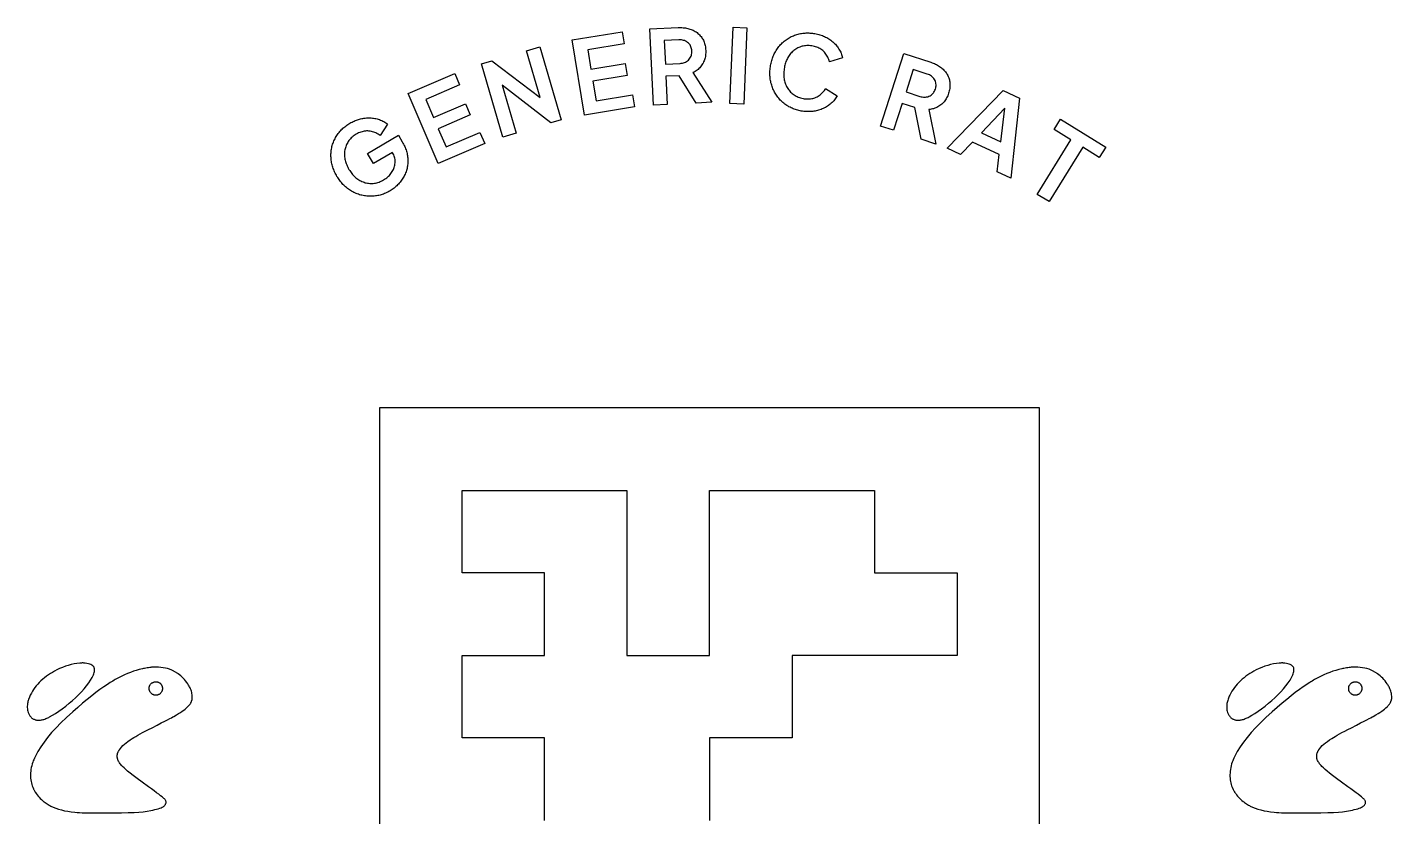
# Model space of a CAD drawing. Extents: x -21.5 to 21.5, y -22.6 to 22.4.
# Drawn here: x -21.5 to 21.5, y -2.48 to 22.39 of the extents above; entities that cross this region are included whole.
import ezdxf

# ---------------------------------------------------------------- set-up
doc = ezdxf.new("R2010")
doc.units = 0
for name, color, linetype in [('LOGO', 7, 'Continuous'), ('TAG', 7, 'Continuous'), ('TEXT', 7, 'Continuous')]:
    doc.layers.add(name, color=color, linetype=linetype)

msp = doc.modelspace()

# ---------------------------------------------------------------- linework, layer by layer
at = {"layer": 'LOGO'}
for points in [[(-19.844, 2.356), (-19.936, 2.346), (-20.027, 2.33), (-20.118, 2.311), (-20.209, 2.287), (-20.299, 2.257), (-20.39, 2.224), (-20.481, 2.184), (-20.574, 2.141), (-20.642, 2.105), (-20.708, 2.067), (-20.772, 2.028), (-20.834, 1.987), (-20.894, 1.943), (-20.953, 1.897), (-21.012, 1.848), (-21.069, 1.796), (-21.121, 1.745), (-21.17, 1.693), (-21.215, 1.641), (-21.259, 1.586), (-21.299, 1.53), (-21.336, 1.472), (-21.372, 1.411), (-21.405, 1.347), (-21.419, 1.319), (-21.432, 1.287), (-21.445, 1.253), (-21.457, 1.217), (-21.468, 1.182), (-21.478, 1.147), (-21.485, 1.114), (-21.491, 1.084), (-21.497, 1.041), (-21.5, 0.999), (-21.5, 0.957), (-21.497, 0.916), (-21.493, 0.878), (-21.485, 0.841), (-21.475, 0.807), (-21.463, 0.776), (-21.453, 0.757), (-21.442, 0.738), (-21.43, 0.717), (-21.416, 0.698), (-21.403, 0.68), (-21.39, 0.663), (-21.378, 0.65), (-21.367, 0.639), (-21.353, 0.628), (-21.337, 0.618), (-21.32, 0.607), (-21.302, 0.597), (-21.284, 0.588), (-21.266, 0.58), (-21.249, 0.573), (-21.232, 0.568), (-21.21, 0.563), (-21.187, 0.56), (-21.162, 0.558), (-21.135, 0.557), (-21.109, 0.559), (-21.081, 0.561), (-21.055, 0.566), (-21.029, 0.571), (-21.003, 0.578), (-20.975, 0.586), (-20.946, 0.597), (-20.915, 0.609), (-20.884, 0.621), (-20.853, 0.635), (-20.823, 0.649), (-20.796, 0.663), (-20.707, 0.713), (-20.61, 0.774), (-20.507, 0.844), (-20.399, 0.922), (-20.29, 1.005), (-20.182, 1.091), (-20.079, 1.179), (-19.982, 1.265), (-19.884, 1.36), (-19.793, 1.455), (-19.708, 1.549), (-19.632, 1.643), (-19.564, 1.734), (-19.505, 1.823), (-19.456, 1.908), (-19.418, 1.989), (-19.404, 2.024), (-19.393, 2.059), (-19.386, 2.092), (-19.382, 2.123), (-19.381, 2.153), (-19.383, 2.181), (-19.388, 2.205), (-19.397, 2.227), (-19.413, 2.252), (-19.435, 2.274), (-19.463, 2.294), (-19.495, 2.312), (-19.533, 2.327), (-19.574, 2.34), (-19.621, 2.349), (-19.671, 2.356), (-19.696, 2.358), (-19.717, 2.36), (-19.736, 2.362), (-19.754, 2.362), (-19.773, 2.362), (-19.793, 2.36), (-19.816, 2.358)], [(-17.582, 2.225), (-17.61, 2.222), (-17.643, 2.219), (-17.681, 2.213), (-17.722, 2.207), (-17.763, 2.2), (-17.804, 2.193), (-17.841, 2.186), (-17.872, 2.179), (-17.97, 2.155), (-18.064, 2.129), (-18.156, 2.099), (-18.248, 2.066), (-18.342, 2.027), (-18.439, 1.985), (-18.54, 1.936), (-18.646, 1.882), (-18.689, 1.859), (-18.729, 1.837), (-18.767, 1.816), (-18.805, 1.794), (-18.844, 1.77), (-18.885, 1.746), (-18.929, 1.718), (-18.976, 1.687), (-19.091, 1.611), (-19.211, 1.526), (-19.338, 1.432), (-19.47, 1.329), (-19.61, 1.216), (-19.756, 1.095), (-19.909, 0.964), (-20.069, 0.823), (-20.264, 0.646), (-20.438, 0.48), (-20.594, 0.321), (-20.734, 0.168), (-20.859, 0.019), (-20.973, -0.129), (-21.075, -0.278), (-21.17, -0.429), (-21.191, -0.466), (-21.213, -0.508), (-21.235, -0.552), (-21.256, -0.597), (-21.277, -0.641), (-21.296, -0.685), (-21.312, -0.725), (-21.326, -0.762), (-21.344, -0.819), (-21.36, -0.876), (-21.374, -0.933), (-21.384, -0.989), (-21.391, -1.046), (-21.396, -1.102), (-21.398, -1.157), (-21.397, -1.213), (-21.394, -1.267), (-21.389, -1.318), (-21.381, -1.368), (-21.371, -1.417), (-21.359, -1.464), (-21.344, -1.509), (-21.327, -1.554), (-21.307, -1.598), (-21.3, -1.613), (-21.292, -1.629), (-21.283, -1.646), (-21.275, -1.662), (-21.266, -1.678), (-21.257, -1.692), (-21.25, -1.705), (-21.243, -1.716), (-21.217, -1.754), (-21.189, -1.792), (-21.158, -1.83), (-21.125, -1.868), (-21.09, -1.904), (-21.055, -1.939), (-21.021, -1.971), (-20.986, -2), (-20.963, -2.017), (-20.936, -2.037), (-20.907, -2.057), (-20.876, -2.077), (-20.845, -2.097), (-20.815, -2.114), (-20.787, -2.131), (-20.763, -2.144), (-20.685, -2.18), (-20.601, -2.213), (-20.514, -2.243), (-20.422, -2.269), (-20.324, -2.292), (-20.223, -2.311), (-20.116, -2.327), (-20.005, -2.339), (-19.933, -2.346), (-19.857, -2.351), (-19.774, -2.355), (-19.68, -2.358), (-19.571, -2.36), (-19.445, -2.361), (-19.296, -2.362), (-19.122, -2.362), (-18.802, -2.36), (-18.536, -2.357), (-18.317, -2.353), (-18.135, -2.346), (-17.982, -2.335), (-17.848, -2.323), (-17.724, -2.306), (-17.602, -2.285), (-17.539, -2.273), (-17.479, -2.259), (-17.423, -2.245), (-17.372, -2.229), (-17.325, -2.214), (-17.284, -2.197), (-17.248, -2.181), (-17.219, -2.165), (-17.197, -2.149), (-17.179, -2.134), (-17.162, -2.116), (-17.149, -2.099), (-17.139, -2.08), (-17.131, -2.061), (-17.127, -2.042), (-17.125, -2.022), (-17.126, -2.01), (-17.13, -1.996), (-17.136, -1.98), (-17.145, -1.965), (-17.155, -1.949), (-17.167, -1.933), (-17.18, -1.918), (-17.195, -1.903), (-17.217, -1.884), (-17.252, -1.855), (-17.299, -1.819), (-17.357, -1.775), (-17.425, -1.724), (-17.502, -1.667), (-17.587, -1.604), (-17.68, -1.537), (-17.881, -1.39), (-18.041, -1.273), (-18.166, -1.18), (-18.262, -1.106), (-18.338, -1.046), (-18.398, -0.994), (-18.45, -0.945), (-18.5, -0.895), (-18.527, -0.867), (-18.55, -0.839), (-18.571, -0.813), (-18.59, -0.788), (-18.607, -0.762), (-18.621, -0.738), (-18.634, -0.712), (-18.645, -0.686), (-18.65, -0.672), (-18.655, -0.659), (-18.659, -0.647), (-18.661, -0.636), (-18.662, -0.624), (-18.664, -0.611), (-18.664, -0.595), (-18.664, -0.578), (-18.664, -0.56), (-18.664, -0.545), (-18.663, -0.531), (-18.662, -0.519), (-18.659, -0.508), (-18.656, -0.496), (-18.652, -0.482), (-18.647, -0.468), (-18.642, -0.457), (-18.637, -0.444), (-18.631, -0.432), (-18.624, -0.418), (-18.617, -0.405), (-18.61, -0.392), (-18.603, -0.38), (-18.596, -0.369), (-18.567, -0.328), (-18.531, -0.286), (-18.488, -0.242), (-18.44, -0.198), (-18.386, -0.153), (-18.327, -0.108), (-18.262, -0.063), (-18.192, -0.017), (-18.137, 0.016), (-18.079, 0.05), (-18.017, 0.086), (-17.947, 0.125), (-17.868, 0.167), (-17.78, 0.214), (-17.68, 0.266), (-17.566, 0.324), (-17.411, 0.404), (-17.279, 0.472), (-17.17, 0.527), (-17.081, 0.573), (-17.01, 0.611), (-16.955, 0.639), (-16.913, 0.661), (-16.884, 0.678), (-16.802, 0.725), (-16.731, 0.767), (-16.67, 0.806), (-16.616, 0.841), (-16.569, 0.875), (-16.527, 0.91), (-16.487, 0.945), (-16.448, 0.982), (-16.425, 1.004), (-16.407, 1.023), (-16.391, 1.04), (-16.379, 1.055), (-16.369, 1.069), (-16.36, 1.082), (-16.351, 1.098), (-16.342, 1.116), (-16.336, 1.128), (-16.33, 1.142), (-16.325, 1.155), (-16.32, 1.168), (-16.315, 1.181), (-16.311, 1.192), (-16.308, 1.203), (-16.306, 1.211), (-16.301, 1.241), (-16.3, 1.276), (-16.301, 1.314), (-16.304, 1.354), (-16.31, 1.396), (-16.318, 1.436), (-16.327, 1.474), (-16.339, 1.509), (-16.347, 1.528), (-16.358, 1.552), (-16.371, 1.578), (-16.385, 1.606), (-16.4, 1.634), (-16.416, 1.66), (-16.43, 1.685), (-16.442, 1.704), (-16.477, 1.751), (-16.511, 1.796), (-16.547, 1.838), (-16.584, 1.879), (-16.622, 1.917), (-16.662, 1.953), (-16.703, 1.988), (-16.747, 2.022), (-16.76, 2.031), (-16.776, 2.041), (-16.793, 2.052), (-16.811, 2.064), (-16.83, 2.075), (-16.848, 2.086), (-16.866, 2.095), (-16.884, 2.105), (-16.949, 2.135), (-17.014, 2.162), (-17.08, 2.184), (-17.147, 2.201), (-17.216, 2.214), (-17.289, 2.222), (-17.364, 2.228), (-17.444, 2.228), (-17.467, 2.228), (-17.489, 2.228), (-17.51, 2.228), (-17.53, 2.227), (-17.547, 2.226), (-17.563, 2.226), (-17.574, 2.226)], [(17.956, 2.356), (17.864, 2.346), (17.773, 2.33), (17.682, 2.311), (17.591, 2.287), (17.501, 2.257), (17.41, 2.224), (17.319, 2.184), (17.226, 2.141), (17.158, 2.105), (17.092, 2.067), (17.028, 2.028), (16.966, 1.987), (16.906, 1.943), (16.847, 1.897), (16.788, 1.848), (16.731, 1.796), (16.679, 1.745), (16.63, 1.693), (16.585, 1.641), (16.541, 1.586), (16.501, 1.53), (16.464, 1.472), (16.428, 1.411), (16.395, 1.347), (16.381, 1.319), (16.368, 1.287), (16.355, 1.253), (16.343, 1.217), (16.332, 1.182), (16.322, 1.147), (16.315, 1.114), (16.309, 1.084), (16.303, 1.041), (16.3, 0.999), (16.3, 0.957), (16.303, 0.916), (16.307, 0.878), (16.315, 0.841), (16.325, 0.807), (16.337, 0.776), (16.347, 0.757), (16.358, 0.738), (16.37, 0.717), (16.384, 0.698), (16.397, 0.68), (16.41, 0.663), (16.422, 0.65), (16.433, 0.639), (16.447, 0.628), (16.463, 0.618), (16.48, 0.607), (16.498, 0.597), (16.516, 0.588), (16.534, 0.58), (16.551, 0.573), (16.568, 0.568), (16.59, 0.563), (16.613, 0.56), (16.638, 0.558), (16.665, 0.557), (16.691, 0.559), (16.719, 0.561), (16.745, 0.566), (16.771, 0.571), (16.797, 0.578), (16.825, 0.586), (16.854, 0.597), (16.885, 0.609), (16.916, 0.621), (16.947, 0.635), (16.977, 0.649), (17.004, 0.663), (17.093, 0.713), (17.19, 0.774), (17.293, 0.844), (17.401, 0.922), (17.51, 1.005), (17.618, 1.091), (17.721, 1.179), (17.818, 1.265), (17.916, 1.36), (18.007, 1.455), (18.092, 1.549), (18.168, 1.643), (18.236, 1.734), (18.295, 1.823), (18.344, 1.908), (18.382, 1.989), (18.396, 2.024), (18.407, 2.059), (18.414, 2.092), (18.418, 2.123), (18.419, 2.153), (18.417, 2.181), (18.412, 2.205), (18.403, 2.227), (18.387, 2.252), (18.365, 2.274), (18.337, 2.294), (18.305, 2.312), (18.267, 2.327), (18.226, 2.34), (18.179, 2.349), (18.129, 2.356), (18.104, 2.358), (18.083, 2.36), (18.064, 2.362), (18.046, 2.362), (18.027, 2.362), (18.007, 2.36), (17.984, 2.358)], [(20.218, 2.225), (20.19, 2.222), (20.157, 2.219), (20.119, 2.213), (20.078, 2.207), (20.037, 2.2), (19.996, 2.193), (19.959, 2.186), (19.928, 2.179), (19.83, 2.155), (19.736, 2.129), (19.644, 2.099), (19.552, 2.066), (19.458, 2.027), (19.361, 1.985), (19.26, 1.936), (19.154, 1.882), (19.111, 1.859), (19.071, 1.837), (19.033, 1.816), (18.995, 1.794), (18.956, 1.77), (18.915, 1.746), (18.871, 1.718), (18.824, 1.687), (18.709, 1.611), (18.589, 1.526), (18.462, 1.432), (18.33, 1.329), (18.19, 1.216), (18.044, 1.095), (17.891, 0.964), (17.731, 0.823), (17.536, 0.646), (17.362, 0.48), (17.206, 0.321), (17.066, 0.168), (16.941, 0.019), (16.827, -0.129), (16.725, -0.278), (16.63, -0.429), (16.609, -0.466), (16.587, -0.508), (16.565, -0.552), (16.544, -0.597), (16.523, -0.641), (16.504, -0.685), (16.488, -0.725), (16.474, -0.762), (16.456, -0.819), (16.44, -0.876), (16.426, -0.933), (16.416, -0.989), (16.409, -1.046), (16.404, -1.102), (16.402, -1.157), (16.403, -1.213), (16.406, -1.267), (16.411, -1.318), (16.419, -1.368), (16.429, -1.417), (16.441, -1.464), (16.456, -1.509), (16.473, -1.554), (16.493, -1.598), (16.5, -1.613), (16.508, -1.629), (16.517, -1.646), (16.525, -1.662), (16.534, -1.678), (16.543, -1.692), (16.55, -1.705), (16.557, -1.716), (16.583, -1.754), (16.611, -1.792), (16.642, -1.83), (16.675, -1.868), (16.71, -1.904), (16.745, -1.939), (16.779, -1.971), (16.814, -2), (16.837, -2.017), (16.864, -2.037), (16.893, -2.057), (16.924, -2.077), (16.955, -2.097), (16.985, -2.114), (17.013, -2.131), (17.037, -2.144), (17.115, -2.18), (17.199, -2.213), (17.286, -2.243), (17.378, -2.269), (17.476, -2.292), (17.577, -2.311), (17.684, -2.327), (17.795, -2.339), (17.867, -2.346), (17.943, -2.351), (18.026, -2.355), (18.12, -2.358), (18.229, -2.36), (18.355, -2.361), (18.504, -2.362), (18.678, -2.362), (18.998, -2.36), (19.264, -2.357), (19.483, -2.353), (19.665, -2.346), (19.818, -2.335), (19.952, -2.323), (20.076, -2.306), (20.198, -2.285), (20.261, -2.273), (20.321, -2.259), (20.377, -2.245), (20.428, -2.229), (20.475, -2.214), (20.516, -2.197), (20.552, -2.181), (20.581, -2.165), (20.603, -2.149), (20.621, -2.134), (20.638, -2.116), (20.651, -2.099), (20.661, -2.08), (20.669, -2.061), (20.673, -2.042), (20.675, -2.022), (20.674, -2.01), (20.67, -1.996), (20.664, -1.98), (20.655, -1.965), (20.645, -1.949), (20.633, -1.933), (20.62, -1.918), (20.605, -1.903), (20.583, -1.884), (20.548, -1.855), (20.501, -1.819), (20.443, -1.775), (20.375, -1.724), (20.298, -1.667), (20.213, -1.604), (20.12, -1.537), (19.919, -1.39), (19.759, -1.273), (19.634, -1.18), (19.538, -1.106), (19.462, -1.046), (19.402, -0.994), (19.35, -0.945), (19.3, -0.895), (19.273, -0.867), (19.25, -0.839), (19.229, -0.813), (19.21, -0.788), (19.193, -0.762), (19.179, -0.738), (19.166, -0.712), (19.155, -0.686), (19.15, -0.672), (19.145, -0.659), (19.141, -0.647), (19.139, -0.636), (19.138, -0.624), (19.136, -0.611), (19.136, -0.595), (19.136, -0.578), (19.136, -0.56), (19.136, -0.545), (19.137, -0.531), (19.138, -0.519), (19.141, -0.508), (19.144, -0.496), (19.148, -0.482), (19.153, -0.468), (19.158, -0.457), (19.163, -0.444), (19.169, -0.432), (19.176, -0.418), (19.183, -0.405), (19.19, -0.392), (19.197, -0.38), (19.204, -0.369), (19.233, -0.328), (19.269, -0.286), (19.312, -0.242), (19.36, -0.198), (19.414, -0.153), (19.473, -0.108), (19.538, -0.063), (19.608, -0.017), (19.663, 0.016), (19.721, 0.05), (19.783, 0.086), (19.853, 0.125), (19.932, 0.167), (20.02, 0.214), (20.12, 0.266), (20.234, 0.324), (20.389, 0.404), (20.521, 0.472), (20.63, 0.527), (20.719, 0.573), (20.79, 0.611), (20.845, 0.639), (20.887, 0.661), (20.916, 0.678), (20.998, 0.725), (21.069, 0.767), (21.13, 0.806), (21.184, 0.841), (21.231, 0.875), (21.273, 0.91), (21.313, 0.945), (21.352, 0.982), (21.375, 1.004), (21.393, 1.023), (21.409, 1.04), (21.421, 1.055), (21.431, 1.069), (21.44, 1.082), (21.449, 1.098), (21.458, 1.116), (21.464, 1.128), (21.47, 1.142), (21.475, 1.155), (21.48, 1.168), (21.485, 1.181), (21.489, 1.192), (21.492, 1.203), (21.494, 1.211), (21.499, 1.241), (21.5, 1.276), (21.499, 1.314), (21.496, 1.354), (21.49, 1.396), (21.482, 1.436), (21.473, 1.474), (21.461, 1.509), (21.453, 1.528), (21.442, 1.552), (21.429, 1.578), (21.415, 1.606), (21.4, 1.634), (21.384, 1.66), (21.37, 1.685), (21.358, 1.704), (21.323, 1.751), (21.289, 1.796), (21.253, 1.838), (21.216, 1.879), (21.178, 1.917), (21.138, 1.953), (21.097, 1.988), (21.053, 2.022), (21.04, 2.031), (21.024, 2.041), (21.007, 2.052), (20.989, 2.064), (20.97, 2.075), (20.952, 2.086), (20.934, 2.095), (20.916, 2.105), (20.851, 2.135), (20.786, 2.162), (20.72, 2.184), (20.653, 2.201), (20.584, 2.214), (20.511, 2.222), (20.436, 2.228), (20.356, 2.228), (20.333, 2.228), (20.311, 2.228), (20.29, 2.228), (20.27, 2.227), (20.253, 2.226), (20.237, 2.226), (20.226, 2.226)], [(-17.396, 1.763), (-17.382, 1.758), (-17.367, 1.753), (-17.354, 1.747), (-17.34, 1.74), (-17.328, 1.732), (-17.316, 1.724), (-17.305, 1.714), (-17.295, 1.705), (-17.291, 1.7), (-17.287, 1.695), (-17.282, 1.688), (-17.278, 1.681), (-17.274, 1.672), (-17.268, 1.665), (-17.265, 1.657), (-17.261, 1.648), (-17.256, 1.637), (-17.252, 1.627), (-17.249, 1.617), (-17.246, 1.608), (-17.245, 1.598), (-17.244, 1.586), (-17.244, 1.573), (-17.244, 1.558), (-17.244, 1.542), (-17.244, 1.529), (-17.246, 1.518), (-17.247, 1.507), (-17.25, 1.498), (-17.253, 1.488), (-17.258, 1.477), (-17.264, 1.465), (-17.272, 1.449), (-17.282, 1.434), (-17.293, 1.42), (-17.305, 1.407), (-17.317, 1.395), (-17.332, 1.384), (-17.347, 1.373), (-17.363, 1.364), (-17.371, 1.36), (-17.378, 1.357), (-17.387, 1.354), (-17.395, 1.352), (-17.406, 1.351), (-17.417, 1.35), (-17.432, 1.35), (-17.449, 1.35), (-17.466, 1.35), (-17.481, 1.35), (-17.493, 1.351), (-17.503, 1.352), (-17.512, 1.354), (-17.521, 1.357), (-17.528, 1.361), (-17.536, 1.364), (-17.552, 1.374), (-17.568, 1.384), (-17.582, 1.396), (-17.596, 1.409), (-17.608, 1.423), (-17.62, 1.437), (-17.629, 1.451), (-17.637, 1.467), (-17.643, 1.478), (-17.647, 1.487), (-17.65, 1.497), (-17.652, 1.507), (-17.654, 1.517), (-17.655, 1.53), (-17.655, 1.545), (-17.655, 1.563), (-17.655, 1.58), (-17.655, 1.594), (-17.654, 1.606), (-17.653, 1.617), (-17.651, 1.625), (-17.648, 1.634), (-17.645, 1.642), (-17.641, 1.65), (-17.633, 1.664), (-17.624, 1.676), (-17.614, 1.69), (-17.604, 1.702), (-17.592, 1.714), (-17.581, 1.725), (-17.57, 1.733), (-17.559, 1.741), (-17.549, 1.747), (-17.536, 1.752), (-17.523, 1.758), (-17.509, 1.762), (-17.495, 1.766), (-17.481, 1.769), (-17.467, 1.771), (-17.455, 1.772), (-17.449, 1.772), (-17.443, 1.771), (-17.436, 1.77), (-17.429, 1.769), (-17.42, 1.768), (-17.412, 1.766), (-17.404, 1.765)], [(20.404, 1.763), (20.418, 1.758), (20.433, 1.753), (20.446, 1.747), (20.46, 1.74), (20.472, 1.732), (20.484, 1.724), (20.495, 1.714), (20.505, 1.705), (20.509, 1.7), (20.513, 1.695), (20.518, 1.688), (20.522, 1.681), (20.526, 1.672), (20.532, 1.665), (20.535, 1.657), (20.539, 1.648), (20.544, 1.637), (20.548, 1.627), (20.551, 1.617), (20.554, 1.608), (20.555, 1.598), (20.556, 1.586), (20.556, 1.573), (20.556, 1.558), (20.556, 1.542), (20.556, 1.529), (20.554, 1.518), (20.553, 1.507), (20.55, 1.498), (20.547, 1.488), (20.542, 1.477), (20.536, 1.465), (20.528, 1.449), (20.518, 1.434), (20.507, 1.42), (20.495, 1.407), (20.483, 1.395), (20.468, 1.384), (20.453, 1.373), (20.437, 1.364), (20.429, 1.36), (20.422, 1.357), (20.413, 1.354), (20.405, 1.352), (20.394, 1.351), (20.383, 1.35), (20.368, 1.35), (20.351, 1.35), (20.334, 1.35), (20.319, 1.35), (20.307, 1.351), (20.297, 1.352), (20.288, 1.354), (20.279, 1.357), (20.272, 1.361), (20.264, 1.364), (20.248, 1.374), (20.232, 1.384), (20.218, 1.396), (20.204, 1.409), (20.192, 1.423), (20.18, 1.437), (20.171, 1.451), (20.163, 1.467), (20.157, 1.478), (20.153, 1.487), (20.15, 1.497), (20.148, 1.507), (20.146, 1.517), (20.145, 1.53), (20.145, 1.545), (20.145, 1.563), (20.145, 1.58), (20.145, 1.594), (20.146, 1.606), (20.147, 1.617), (20.149, 1.625), (20.152, 1.634), (20.155, 1.642), (20.159, 1.65), (20.167, 1.664), (20.176, 1.676), (20.186, 1.69), (20.196, 1.702), (20.208, 1.714), (20.219, 1.725), (20.23, 1.733), (20.241, 1.741), (20.251, 1.747), (20.264, 1.752), (20.277, 1.758), (20.291, 1.762), (20.305, 1.766), (20.319, 1.769), (20.333, 1.771), (20.345, 1.772), (20.351, 1.772), (20.357, 1.771), (20.364, 1.77), (20.371, 1.769), (20.38, 1.768), (20.388, 1.766), (20.396, 1.765)]]:
    msp.add_lwpolyline(points, close=True, dxfattribs=at)
at = {"layer": 'TAG'}
msp.add_lwpolyline([(-10.4, 10.4), (-10.4, -10.4), (10.4, -10.4), (10.4, 10.4)], close=True, dxfattribs=at)
msp.add_lwpolyline([(-5.2, -2.6), (-5.2, 0), (-7.8, 0), (-7.8, 2.6), (-5.2, 2.6), (-5.2, 5.2), (-7.8, 5.2), (-7.8, 7.8), (-2.6, 7.8), (-2.6, 2.6), (0, 2.6), (0, 7.8), (5.2, 7.8), (5.2, 5.2), (7.8, 5.2), (7.8, 2.6), (2.6, 2.6), (2.6, 0), (0, 0), (0, -2.6)], dxfattribs=at)
at = {"layer": 'TEXT'}
for points in [[(-1.767, 19.939), (-1.879, 22.337), (-0.988, 22.378), (-0.948, 22.38), (-0.908, 22.38), (-0.869, 22.378), (-0.831, 22.376), (-0.793, 22.372), (-0.756, 22.367), (-0.72, 22.361), (-0.685, 22.353), (-0.65, 22.344), (-0.617, 22.334), (-0.583, 22.323), (-0.551, 22.31), (-0.517, 22.295), (-0.484, 22.278), (-0.452, 22.26), (-0.421, 22.241), (-0.392, 22.22), (-0.364, 22.198), (-0.338, 22.175), (-0.313, 22.15), (-0.289, 22.123), (-0.266, 22.096), (-0.244, 22.066), (-0.226, 22.039), (-0.209, 22.01), (-0.194, 21.98), (-0.18, 21.948), (-0.167, 21.916), (-0.156, 21.883), (-0.146, 21.849), (-0.138, 21.813), (-0.131, 21.777), (-0.126, 21.739), (-0.122, 21.701), (-0.119, 21.661), (-0.118, 21.62), (-0.119, 21.58), (-0.121, 21.541), (-0.125, 21.504), (-0.13, 21.466), (-0.138, 21.43), (-0.147, 21.395), (-0.157, 21.361), (-0.17, 21.328), (-0.184, 21.296), (-0.199, 21.264), (-0.217, 21.234), (-0.237, 21.202), (-0.259, 21.172), (-0.283, 21.143), (-0.308, 21.115), (-0.334, 21.089), (-0.362, 21.064), (-0.391, 21.041), (-0.421, 21.019), (-0.453, 20.998), (-0.487, 20.979), (-0.522, 20.962), (0.074, 20.025), (-0.422, 20.002), (-0.959, 20.864), (-1.371, 20.845), (-1.329, 19.96)], [(0.639, 19.991), (0.742, 22.389), (1.181, 22.37), (1.078, 19.972)], [(-3.943, 19.621), (-4.33, 21.99), (-2.754, 22.247), (-2.692, 21.866), (-3.834, 21.679), (-3.735, 21.07), (-2.656, 21.246), (-2.593, 20.865), (-3.673, 20.688), (-3.572, 20.073), (-2.429, 20.26), (-2.367, 19.878)], [(-1.389, 21.231), (-0.929, 21.252), (-0.89, 21.255), (-0.853, 21.261), (-0.818, 21.269), (-0.785, 21.28), (-0.754, 21.293), (-0.725, 21.309), (-0.693, 21.33), (-0.664, 21.355), (-0.638, 21.382), (-0.615, 21.412), (-0.596, 21.445), (-0.583, 21.475), (-0.572, 21.505), (-0.564, 21.537), (-0.559, 21.57), (-0.556, 21.605), (-0.557, 21.641), (-0.56, 21.677), (-0.565, 21.712), (-0.574, 21.745), (-0.585, 21.776), (-0.598, 21.806), (-0.614, 21.833), (-0.636, 21.863), (-0.662, 21.891), (-0.69, 21.915), (-0.721, 21.937), (-0.755, 21.955), (-0.786, 21.968), (-0.818, 21.978), (-0.852, 21.986), (-0.887, 21.991), (-0.925, 21.993), (-0.963, 21.992), (-1.424, 21.971)], [(2.931, 19.745), (2.892, 19.751), (2.854, 19.758), (2.817, 19.767), (2.78, 19.776), (2.743, 19.786), (2.707, 19.797), (2.672, 19.809), (2.638, 19.823), (2.604, 19.837), (2.57, 19.852), (2.537, 19.869), (2.505, 19.886), (2.474, 19.905), (2.44, 19.925), (2.408, 19.947), (2.376, 19.97), (2.345, 19.994), (2.316, 20.018), (2.287, 20.044), (2.259, 20.07), (2.232, 20.098), (2.206, 20.126), (2.181, 20.155), (2.157, 20.185), (2.133, 20.216), (2.111, 20.248), (2.09, 20.28), (2.07, 20.313), (2.051, 20.347), (2.033, 20.381), (2.016, 20.416), (2, 20.452), (1.986, 20.488), (1.972, 20.525), (1.96, 20.563), (1.949, 20.601), (1.938, 20.64), (1.93, 20.677), (1.923, 20.714), (1.917, 20.751), (1.912, 20.788), (1.908, 20.826), (1.905, 20.864), (1.904, 20.903), (1.903, 20.942), (1.904, 20.981), (1.906, 21.021), (1.909, 21.061), (1.913, 21.101), (1.918, 21.142), (1.925, 21.182), (1.932, 21.222), (1.94, 21.261), (1.95, 21.3), (1.96, 21.338), (1.971, 21.375), (1.983, 21.412), (1.996, 21.448), (2.01, 21.484), (2.026, 21.518), (2.042, 21.553), (2.059, 21.586), (2.077, 21.619), (2.097, 21.654), (2.119, 21.688), (2.141, 21.721), (2.164, 21.753), (2.188, 21.783), (2.213, 21.813), (2.239, 21.842), (2.266, 21.87), (2.293, 21.897), (2.322, 21.923), (2.351, 21.949), (2.382, 21.973), (2.413, 21.996), (2.444, 22.018), (2.476, 22.038), (2.509, 22.058), (2.543, 22.077), (2.577, 22.094), (2.612, 22.11), (2.647, 22.125), (2.683, 22.139), (2.72, 22.152), (2.757, 22.164), (2.795, 22.174), (2.831, 22.183), (2.866, 22.191), (2.902, 22.197), (2.939, 22.202), (2.976, 22.206), (3.013, 22.209), (3.05, 22.211), (3.088, 22.212), (3.126, 22.211), (3.164, 22.209), (3.203, 22.207), (3.242, 22.203), (3.281, 22.198), (3.323, 22.191), (3.364, 22.183), (3.404, 22.175), (3.444, 22.165), (3.482, 22.154), (3.52, 22.142), (3.556, 22.129), (3.592, 22.114), (3.627, 22.099), (3.661, 22.083), (3.694, 22.065), (3.726, 22.046), (3.76, 22.025), (3.793, 22.003), (3.824, 21.98), (3.855, 21.957), (3.884, 21.932), (3.913, 21.907), (3.94, 21.881), (3.966, 21.855), (3.99, 21.827), (4.014, 21.799), (4.037, 21.77), (4.06, 21.737), (4.081, 21.705), (4.101, 21.671), (4.119, 21.638), (4.136, 21.604), (4.151, 21.57), (4.164, 21.536), (4.175, 21.501), (4.185, 21.466), (4.193, 21.431), (3.779, 21.302), (3.77, 21.339), (3.758, 21.376), (3.745, 21.412), (3.729, 21.446), (3.712, 21.48), (3.692, 21.512), (3.671, 21.543), (3.647, 21.574), (3.622, 21.603), (3.594, 21.632), (3.568, 21.656), (3.54, 21.679), (3.51, 21.7), (3.479, 21.719), (3.447, 21.736), (3.414, 21.752), (3.379, 21.765), (3.342, 21.778), (3.305, 21.788), (3.265, 21.796), (3.225, 21.803), (3.185, 21.808), (3.145, 21.811), (3.106, 21.812), (3.068, 21.811), (3.03, 21.809), (2.993, 21.804), (2.956, 21.798), (2.92, 21.79), (2.885, 21.78), (2.85, 21.768), (2.816, 21.754), (2.783, 21.739), (2.751, 21.722), (2.72, 21.703), (2.69, 21.683), (2.661, 21.662), (2.633, 21.639), (2.606, 21.614), (2.58, 21.588), (2.556, 21.56), (2.532, 21.531), (2.509, 21.501), (2.49, 21.472), (2.471, 21.441), (2.454, 21.41), (2.438, 21.377), (2.423, 21.344), (2.41, 21.309), (2.397, 21.274), (2.386, 21.237), (2.376, 21.199), (2.367, 21.161), (2.359, 21.121), (2.353, 21.08), (2.348, 21.039), (2.344, 20.998), (2.342, 20.959), (2.341, 20.92), (2.341, 20.881), (2.343, 20.844), (2.347, 20.807), (2.352, 20.77), (2.358, 20.734), (2.366, 20.699), (2.375, 20.665), (2.385, 20.631), (2.398, 20.595), (2.413, 20.56), (2.429, 20.527), (2.446, 20.494), (2.465, 20.463), (2.485, 20.433), (2.507, 20.404), (2.53, 20.377), (2.555, 20.35), (2.581, 20.325), (2.609, 20.301), (2.638, 20.278), (2.668, 20.257), (2.699, 20.238), (2.731, 20.22), (2.764, 20.204), (2.799, 20.189), (2.834, 20.176), (2.871, 20.165), (2.909, 20.155), (2.948, 20.147), (2.988, 20.14), (3.028, 20.135), (3.068, 20.132), (3.107, 20.132), (3.146, 20.133), (3.183, 20.136), (3.22, 20.142), (3.255, 20.15), (3.29, 20.159), (3.324, 20.171), (3.358, 20.185), (3.39, 20.201), (3.424, 20.22), (3.457, 20.241), (3.488, 20.264), (3.518, 20.288), (3.545, 20.314), (3.572, 20.341), (3.596, 20.37), (3.619, 20.4), (3.64, 20.432), (3.66, 20.465), (4.021, 20.226), (4.003, 20.194), (3.984, 20.164), (3.964, 20.134), (3.941, 20.104), (3.918, 20.076), (3.893, 20.048), (3.866, 20.021), (3.837, 19.995), (3.808, 19.97), (3.776, 19.945), (3.746, 19.923), (3.716, 19.903), (3.684, 19.883), (3.652, 19.865), (3.619, 19.848), (3.585, 19.831), (3.55, 19.816), (3.514, 19.802), (3.477, 19.789), (3.439, 19.777), (3.4, 19.766), (3.364, 19.757), (3.328, 19.75), (3.291, 19.743), (3.253, 19.738), (3.215, 19.735), (3.176, 19.732), (3.136, 19.731), (3.096, 19.731), (3.056, 19.733), (3.015, 19.736), (2.973, 19.74)], [(-6.518, 18.932), (-7.19, 21.237), (-6.862, 21.332), (-5.333, 20.174), (-5.764, 21.652), (-5.343, 21.775), (-4.672, 19.47), (-5.003, 19.374), (-6.536, 20.561), (-6.098, 19.055)], [(5.385, 19.279), (6.126, 21.562), (6.975, 21.287), (7.013, 21.273), (7.05, 21.259), (7.086, 21.245), (7.121, 21.229), (7.155, 21.212), (7.187, 21.194), (7.219, 21.176), (7.249, 21.156), (7.278, 21.136), (7.307, 21.114), (7.334, 21.092), (7.359, 21.068), (7.386, 21.042), (7.411, 21.015), (7.435, 20.987), (7.456, 20.958), (7.476, 20.928), (7.494, 20.898), (7.511, 20.866), (7.526, 20.834), (7.539, 20.801), (7.55, 20.767), (7.56, 20.732), (7.567, 20.7), (7.573, 20.667), (7.577, 20.633), (7.579, 20.599), (7.579, 20.565), (7.578, 20.53), (7.575, 20.494), (7.57, 20.458), (7.564, 20.421), (7.556, 20.384), (7.546, 20.347), (7.534, 20.309), (7.521, 20.27), (7.506, 20.233), (7.491, 20.198), (7.474, 20.163), (7.455, 20.131), (7.436, 20.1), (7.415, 20.07), (7.393, 20.042), (7.37, 20.015), (7.345, 19.99), (7.319, 19.966), (7.292, 19.944), (7.262, 19.921), (7.23, 19.9), (7.198, 19.882), (7.165, 19.865), (7.131, 19.849), (7.097, 19.836), (7.061, 19.824), (7.025, 19.815), (6.988, 19.807), (6.95, 19.801), (6.911, 19.797), (7.137, 18.71), (6.666, 18.864), (6.467, 19.859), (6.075, 19.987), (5.801, 19.144)], [(-8.552, 18.094), (-9.498, 20.3), (-8.03, 20.929), (-7.878, 20.574), (-8.942, 20.118), (-8.699, 19.551), (-7.694, 19.982), (-7.541, 19.626), (-8.546, 19.195), (-8.301, 18.622), (-7.236, 19.079), (-7.084, 18.724)], [(6.194, 20.354), (6.633, 20.212), (6.67, 20.201), (6.706, 20.194), (6.742, 20.189), (6.777, 20.187), (6.81, 20.189), (6.843, 20.193), (6.881, 20.202), (6.917, 20.215), (6.951, 20.231), (6.982, 20.251), (7.012, 20.275), (7.035, 20.298), (7.056, 20.323), (7.074, 20.35), (7.091, 20.379), (7.105, 20.411), (7.118, 20.444), (7.128, 20.479), (7.135, 20.514), (7.139, 20.548), (7.14, 20.581), (7.137, 20.613), (7.132, 20.644), (7.122, 20.681), (7.108, 20.715), (7.09, 20.748), (7.069, 20.779), (7.043, 20.809), (7.019, 20.832), (6.993, 20.852), (6.964, 20.871), (6.932, 20.889), (6.898, 20.904), (6.861, 20.917), (6.423, 21.059)], [(7.486, 18.579), (9.255, 20.401), (9.768, 20.16), (9.499, 17.635), (9.067, 17.838), (9.131, 18.377), (8.291, 18.771), (7.915, 18.378)], [(8.569, 19.068), (9.182, 18.78), (9.305, 19.84)], [(-10.069, 17.236), (-10.104, 17.216), (-10.138, 17.198), (-10.173, 17.181), (-10.207, 17.165), (-10.242, 17.15), (-10.277, 17.136), (-10.313, 17.124), (-10.348, 17.113), (-10.384, 17.103), (-10.419, 17.094), (-10.455, 17.086), (-10.491, 17.08), (-10.528, 17.074), (-10.567, 17.07), (-10.606, 17.067), (-10.645, 17.065), (-10.684, 17.064), (-10.723, 17.065), (-10.761, 17.067), (-10.8, 17.07), (-10.838, 17.074), (-10.876, 17.08), (-10.915, 17.087), (-10.952, 17.095), (-10.99, 17.105), (-11.028, 17.115), (-11.065, 17.127), (-11.102, 17.141), (-11.138, 17.155), (-11.173, 17.171), (-11.209, 17.187), (-11.243, 17.205), (-11.278, 17.225), (-11.312, 17.245), (-11.345, 17.267), (-11.378, 17.289), (-11.41, 17.313), (-11.44, 17.337), (-11.469, 17.361), (-11.497, 17.386), (-11.524, 17.412), (-11.551, 17.439), (-11.577, 17.467), (-11.602, 17.496), (-11.627, 17.527), (-11.651, 17.558), (-11.674, 17.59), (-11.697, 17.623), (-11.718, 17.657), (-11.74, 17.692), (-11.76, 17.727), (-11.779, 17.763), (-11.797, 17.798), (-11.814, 17.834), (-11.83, 17.87), (-11.844, 17.906), (-11.858, 17.943), (-11.87, 17.979), (-11.881, 18.015), (-11.891, 18.052), (-11.9, 18.089), (-11.908, 18.126), (-11.914, 18.163), (-11.92, 18.203), (-11.924, 18.242), (-11.928, 18.282), (-11.93, 18.321), (-11.93, 18.361), (-11.929, 18.399), (-11.927, 18.438), (-11.924, 18.477), (-11.919, 18.515), (-11.913, 18.553), (-11.906, 18.591), (-11.897, 18.629), (-11.887, 18.666), (-11.876, 18.703), (-11.864, 18.739), (-11.85, 18.775), (-11.835, 18.811), (-11.819, 18.845), (-11.802, 18.88), (-11.784, 18.914), (-11.765, 18.947), (-11.744, 18.98), (-11.722, 19.013), (-11.699, 19.045), (-11.676, 19.073), (-11.653, 19.102), (-11.629, 19.129), (-11.604, 19.156), (-11.578, 19.182), (-11.551, 19.207), (-11.523, 19.232), (-11.494, 19.256), (-11.464, 19.279), (-11.433, 19.302), (-11.401, 19.324), (-11.368, 19.345), (-11.335, 19.366), (-11.3, 19.385), (-11.266, 19.403), (-11.232, 19.42), (-11.198, 19.436), (-11.164, 19.451), (-11.13, 19.465), (-11.096, 19.477), (-11.062, 19.488), (-11.028, 19.498), (-10.994, 19.506), (-10.96, 19.514), (-10.926, 19.52), (-10.892, 19.525), (-10.852, 19.53), (-10.813, 19.533), (-10.774, 19.535), (-10.735, 19.535), (-10.697, 19.535), (-10.659, 19.533), (-10.622, 19.529), (-10.585, 19.525), (-10.548, 19.518), (-10.512, 19.511), (-10.477, 19.502), (-10.438, 19.491), (-10.401, 19.479), (-10.365, 19.466), (-10.33, 19.451), (-10.296, 19.435), (-10.263, 19.417), (-10.231, 19.399), (-10.2, 19.379), (-10.171, 19.357), (-10.143, 19.335), (-10.384, 18.976), (-10.415, 19), (-10.447, 19.022), (-10.479, 19.042), (-10.513, 19.06), (-10.548, 19.075), (-10.583, 19.089), (-10.62, 19.1), (-10.657, 19.109), (-10.695, 19.116), (-10.734, 19.121), (-10.77, 19.123), (-10.806, 19.123), (-10.842, 19.121), (-10.878, 19.116), (-10.914, 19.109), (-10.951, 19.1), (-10.987, 19.089), (-11.023, 19.075), (-11.059, 19.06), (-11.096, 19.042), (-11.132, 19.021), (-11.166, 19), (-11.199, 18.978), (-11.23, 18.954), (-11.26, 18.93), (-11.288, 18.904), (-11.314, 18.877), (-11.339, 18.85), (-11.362, 18.821), (-11.383, 18.791), (-11.403, 18.76), (-11.421, 18.728), (-11.437, 18.695), (-11.452, 18.662), (-11.464, 18.628), (-11.475, 18.594), (-11.485, 18.559), (-11.492, 18.524), (-11.498, 18.488), (-11.502, 18.451), (-11.504, 18.415), (-11.504, 18.377), (-11.502, 18.34), (-11.5, 18.305), (-11.495, 18.27), (-11.489, 18.235), (-11.481, 18.199), (-11.472, 18.164), (-11.461, 18.129), (-11.448, 18.093), (-11.434, 18.057), (-11.419, 18.022), (-11.401, 17.986), (-11.383, 17.95), (-11.362, 17.914), (-11.34, 17.878), (-11.318, 17.845), (-11.295, 17.812), (-11.271, 17.781), (-11.247, 17.751), (-11.221, 17.723), (-11.195, 17.697), (-11.169, 17.671), (-11.141, 17.648), (-11.113, 17.625), (-11.084, 17.604), (-11.054, 17.585), (-11.021, 17.565), (-10.988, 17.547), (-10.954, 17.531), (-10.92, 17.517), (-10.886, 17.505), (-10.851, 17.494), (-10.815, 17.486), (-10.78, 17.479), (-10.744, 17.474), (-10.707, 17.47), (-10.67, 17.469), (-10.633, 17.469), (-10.596, 17.472), (-10.56, 17.476), (-10.523, 17.482), (-10.487, 17.49), (-10.451, 17.5), (-10.415, 17.512), (-10.379, 17.526), (-10.343, 17.542), (-10.307, 17.56), (-10.272, 17.58), (-10.238, 17.601), (-10.205, 17.624), (-10.173, 17.647), (-10.144, 17.672), (-10.115, 17.698), (-10.088, 17.725), (-10.063, 17.754), (-10.039, 17.783), (-10.017, 17.814), (-9.997, 17.846), (-9.979, 17.878), (-9.962, 17.91), (-9.948, 17.944), (-9.936, 17.977), (-9.926, 18.012), (-9.918, 18.046), (-9.912, 18.082), (-9.908, 18.118), (-9.907, 18.154), (-9.908, 18.19), (-9.911, 18.225), (-9.918, 18.261), (-9.927, 18.297), (-9.938, 18.332), (-9.952, 18.368), (-9.969, 18.403), (-9.989, 18.438), (-9.994, 18.447), (-10.588, 18.097), (-10.776, 18.416), (-9.804, 18.988), (-9.681, 18.78), (-9.66, 18.743), (-9.641, 18.707), (-9.623, 18.67), (-9.606, 18.634), (-9.59, 18.598), (-9.576, 18.561), (-9.563, 18.525), (-9.551, 18.489), (-9.541, 18.453), (-9.532, 18.418), (-9.525, 18.382), (-9.518, 18.346), (-9.513, 18.311), (-9.51, 18.272), (-9.507, 18.234), (-9.506, 18.197), (-9.505, 18.16), (-9.507, 18.123), (-9.509, 18.087), (-9.513, 18.05), (-9.518, 18.015), (-9.524, 17.979), (-9.532, 17.944), (-9.541, 17.91), (-9.551, 17.876), (-9.563, 17.839), (-9.577, 17.803), (-9.591, 17.767), (-9.607, 17.732), (-9.624, 17.698), (-9.642, 17.665), (-9.662, 17.632), (-9.682, 17.6), (-9.704, 17.568), (-9.727, 17.537), (-9.751, 17.507), (-9.776, 17.478), (-9.802, 17.45), (-9.828, 17.422), (-9.856, 17.396), (-9.884, 17.37), (-9.913, 17.345), (-9.942, 17.322), (-9.973, 17.299), (-10.004, 17.277), (-10.036, 17.256)], [(10.331, 17.126), (11.39, 18.839), (10.86, 19.166), (11.063, 19.495), (12.488, 18.615), (12.285, 18.286), (11.763, 18.608), (10.705, 16.896)]]:
    msp.add_lwpolyline(points, close=True, dxfattribs=at)

doc.saveas('drawing.dxf')
